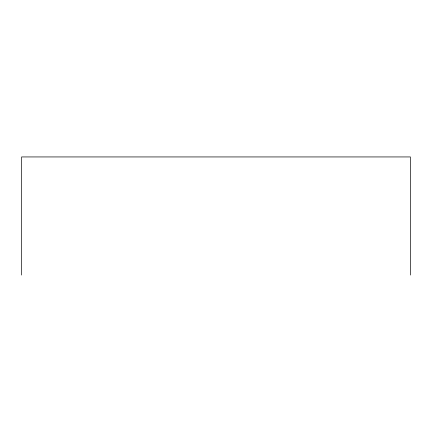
<?xml version="1.0" encoding="UTF-8"?>
<svg xmlns="http://www.w3.org/2000/svg" width="432" height="432" viewBox="0 0 432 432"><rect width="100%" height="100%" fill="white"/><g stroke="black" fill="none" stroke-linecap="round" stroke-linejoin="round"><path stroke-width="0.65" d="M410.4 275.06L410.4 156.94L21.6 156.94L21.6 275.06"/></g></svg>
